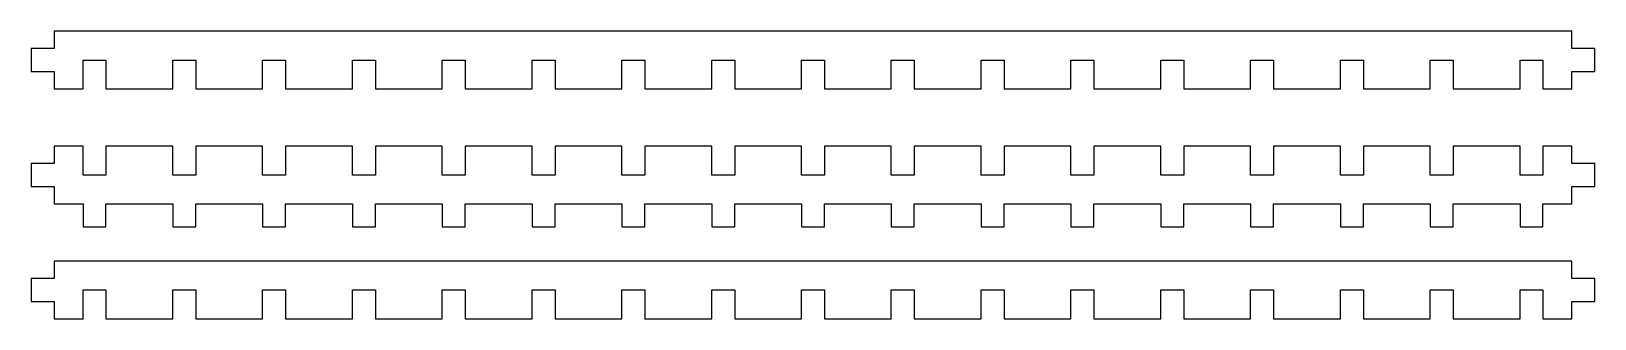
# Model space of a CAD drawing. Header units: metres. Extents: x -282 to 272, y -680 to 554.
# Drawn here: x -282 to -10, y -56 to -6 of the extents above; entities that cross this region are included whole.
import ezdxf

# ---------------------------------------------------------------- set-up
doc = ezdxf.new("R2010")
doc.units = ezdxf.units.M

msp = doc.modelspace()

# ---------------------------------------------------------------- linework, layer by layer
for p, q in [((-14, -6), (-278, -6)), ((-278, -6), (-278, -9)), ((-14, -9), (-14, -6)), ((-278, -9), (-282, -9)), ((-282, -9), (-282, -13)), ((-10, -9), (-14, -9)), ((-10, -13), (-10, -9)), ((-282, -13), (-278, -13)), ((-278, -13), (-278, -16)), ((-273, -11), (-269, -11)), ((-273, -16), (-273, -11)), ((-269, -11), (-269, -16)), ((-257.375, -16), (-257.375, -11)), ((-257.375, -11), (-253.375, -11)), ((-253.375, -11), (-253.375, -16)), ((-241.75, -16), (-241.75, -11)), ((-241.75, -11), (-237.75, -11)), ((-237.75, -11), (-237.75, -16)), ((-226.125, -16), (-226.125, -11)), ((-226.125, -11), (-222.125, -11)), ((-222.125, -11), (-222.125, -16)), ((-210.5, -16), (-210.5, -11)), ((-210.5, -11), (-206.5, -11)), ((-206.5, -11), (-206.5, -16)), ((-194.875, -16), (-194.875, -11)), ((-194.875, -11), (-190.875, -11)), ((-190.875, -11), (-190.875, -16)), ((-179.25, -16), (-179.25, -11)), ((-179.25, -11), (-175.25, -11)), ((-175.25, -11), (-175.25, -16)), ((-163.625, -16), (-163.625, -11)), ((-163.625, -11), (-159.625, -11)), ((-159.625, -11), (-159.625, -16)), ((-148, -16), (-148, -11)), ((-148, -11), (-144, -11)), ((-144, -11), (-144, -16)), ((-132.375, -16), (-132.375, -11)), ((-132.375, -11), (-128.375, -11)), ((-128.375, -11), (-128.375, -16)), ((-116.75, -16), (-116.75, -11)), ((-116.75, -11), (-112.75, -11)), ((-112.75, -11), (-112.75, -16)), ((-101.125, -16), (-101.125, -11)), ((-101.125, -11), (-97.125, -11)), ((-97.125, -11), (-97.125, -16)), ((-85.5, -16), (-85.5, -11)), ((-85.5, -11), (-81.5, -11)), ((-81.5, -11), (-81.5, -16)), ((-69.875, -16), (-69.875, -11)), ((-69.875, -11), (-65.875, -11)), ((-65.875, -11), (-65.875, -16)), ((-54.25, -16), (-54.25, -11)), ((-54.25, -11), (-50.25, -11)), ((-50.25, -11), (-50.25, -16)), ((-38.625, -16), (-38.625, -11)), ((-38.625, -11), (-34.625, -11)), ((-34.625, -11), (-34.625, -16)), ((-23, -16), (-23, -11)), ((-23, -11), (-19, -11)), ((-19, -11), (-19, -16)), ((-14, -16), (-14, -13)), ((-14, -13), (-10, -13)), ((-278, -16), (-273, -16)), ((-269, -16), (-257.375, -16)), ((-253.375, -16), (-241.75, -16)), ((-237.75, -16), (-226.125, -16)), ((-222.125, -16), (-210.5, -16)), ((-206.5, -16), (-194.875, -16)), ((-190.875, -16), (-179.25, -16)), ((-175.25, -16), (-163.625, -16)), ((-159.625, -16), (-148, -16)), ((-144, -16), (-132.375, -16)), ((-128.375, -16), (-116.75, -16)), ((-112.75, -16), (-101.125, -16)), ((-97.125, -16), (-85.5, -16)), ((-81.5, -16), (-69.875, -16)), ((-65.875, -16), (-54.25, -16)), ((-50.25, -16), (-38.625, -16)), ((-34.625, -16), (-23, -16)), ((-19, -16), (-14, -16)), ((-273, -26), (-278, -26)), ((-278, -26), (-278, -29)), ((-273, -31), (-273, -26)), ((-257.375, -26), (-269, -26)), ((-269, -26), (-269, -31)), ((-257.375, -31), (-257.375, -26)), ((-241.75, -26), (-253.375, -26)), ((-253.375, -26), (-253.375, -31)), ((-241.75, -31), (-241.75, -26)), ((-226.125, -26), (-237.75, -26)), ((-237.75, -26), (-237.75, -31)), ((-226.125, -31), (-226.125, -26)), ((-210.5, -26), (-222.125, -26)), ((-222.125, -26), (-222.125, -31)), ((-210.5, -31), (-210.5, -26)), ((-194.875, -26), (-206.5, -26)), ((-206.5, -26), (-206.5, -31)), ((-194.875, -31), (-194.875, -26)), ((-179.25, -26), (-190.875, -26)), ((-190.875, -26), (-190.875, -31)), ((-179.25, -31), (-179.25, -26)), ((-163.625, -26), (-175.25, -26)), ((-175.25, -26), (-175.25, -31)), ((-163.625, -31), (-163.625, -26)), ((-148, -26), (-159.625, -26)), ((-159.625, -26), (-159.625, -31)), ((-148, -31), (-148, -26)), ((-132.375, -26), (-144, -26)), ((-144, -26), (-144, -31)), ((-132.375, -31), (-132.375, -26)), ((-116.75, -26), (-128.375, -26)), ((-128.375, -26), (-128.375, -31)), ((-116.75, -31), (-116.75, -26)), ((-101.125, -26), (-112.75, -26)), ((-112.75, -26), (-112.75, -31)), ((-101.125, -31), (-101.125, -26)), ((-85.5, -26), (-97.125, -26)), ((-97.125, -26), (-97.125, -31)), ((-85.5, -31), (-85.5, -26)), ((-69.875, -26), (-81.5, -26)), ((-81.5, -26), (-81.5, -31)), ((-69.875, -31), (-69.875, -26)), ((-54.25, -26), (-65.875, -26)), ((-65.875, -26), (-65.875, -31)), ((-54.25, -31), (-54.25, -26)), ((-38.625, -26), (-50.25, -26)), ((-50.25, -26), (-50.25, -31)), ((-38.625, -31), (-38.625, -26)), ((-23, -26), (-34.625, -26)), ((-34.625, -26), (-34.625, -31)), ((-23, -31), (-23, -26)), ((-14, -26), (-19, -26)), ((-19, -26), (-19, -31)), ((-14, -29), (-14, -26)), ((-278, -29), (-282, -29)), ((-282, -29), (-282, -33)), ((-10, -29), (-14, -29)), ((-10, -33), (-10, -29)), ((-269, -31), (-273, -31)), ((-253.375, -31), (-257.375, -31)), ((-237.75, -31), (-241.75, -31)), ((-222.125, -31), (-226.125, -31)), ((-206.5, -31), (-210.5, -31)), ((-190.875, -31), (-194.875, -31)), ((-175.25, -31), (-179.25, -31)), ((-159.625, -31), (-163.625, -31)), ((-144, -31), (-148, -31)), ((-128.375, -31), (-132.375, -31)), ((-112.75, -31), (-116.75, -31)), ((-97.125, -31), (-101.125, -31)), ((-81.5, -31), (-85.5, -31)), ((-65.875, -31), (-69.875, -31)), ((-50.25, -31), (-54.25, -31)), ((-34.625, -31), (-38.625, -31)), ((-19, -31), (-23, -31)), ((-282, -33), (-278, -33)), ((-278, -33), (-278, -36)), ((-14, -36), (-14, -33)), ((-14, -33), (-10, -33)), ((-278, -36), (-273, -36)), ((-273, -36), (-273, -40)), ((-269, -36), (-257.375, -36)), ((-269, -40), (-269, -36)), ((-257.375, -36), (-257.375, -40)), ((-253.375, -40), (-253.375, -36)), ((-253.375, -36), (-241.75, -36)), ((-241.75, -36), (-241.75, -40)), ((-237.75, -40), (-237.75, -36)), ((-237.75, -36), (-226.125, -36)), ((-226.125, -36), (-226.125, -40)), ((-222.125, -40), (-222.125, -36)), ((-222.125, -36), (-210.5, -36)), ((-210.5, -36), (-210.5, -40)), ((-206.5, -40), (-206.5, -36)), ((-206.5, -36), (-194.875, -36)), ((-194.875, -36), (-194.875, -40)), ((-190.875, -40), (-190.875, -36)), ((-190.875, -36), (-179.25, -36)), ((-179.25, -36), (-179.25, -40)), ((-175.25, -40), (-175.25, -36)), ((-175.25, -36), (-163.625, -36)), ((-163.625, -36), (-163.625, -40)), ((-159.625, -40), (-159.625, -36)), ((-159.625, -36), (-148, -36)), ((-148, -36), (-148, -40)), ((-144, -40), (-144, -36)), ((-144, -36), (-132.375, -36)), ((-132.375, -36), (-132.375, -40)), ((-128.375, -40), (-128.375, -36)), ((-128.375, -36), (-116.75, -36)), ((-116.75, -36), (-116.75, -40)), ((-112.75, -40), (-112.75, -36)), ((-112.75, -36), (-101.125, -36)), ((-101.125, -36), (-101.125, -40)), ((-97.125, -40), (-97.125, -36)), ((-97.125, -36), (-85.5, -36)), ((-85.5, -36), (-85.5, -40)), ((-81.5, -40), (-81.5, -36)), ((-81.5, -36), (-69.875, -36)), ((-69.875, -36), (-69.875, -40)), ((-65.875, -40), (-65.875, -36)), ((-65.875, -36), (-54.25, -36)), ((-54.25, -36), (-54.25, -40)), ((-50.25, -40), (-50.25, -36)), ((-50.25, -36), (-38.625, -36)), ((-38.625, -36), (-38.625, -40)), ((-34.625, -40), (-34.625, -36)), ((-34.625, -36), (-23, -36)), ((-23, -36), (-23, -40)), ((-19, -40), (-19, -36)), ((-19, -36), (-14, -36)), ((-273, -40), (-269, -40)), ((-257.375, -40), (-253.375, -40)), ((-241.75, -40), (-237.75, -40)), ((-226.125, -40), (-222.125, -40)), ((-210.5, -40), (-206.5, -40)), ((-194.875, -40), (-190.875, -40)), ((-179.25, -40), (-175.25, -40)), ((-163.625, -40), (-159.625, -40)), ((-148, -40), (-144, -40)), ((-132.375, -40), (-128.375, -40)), ((-116.75, -40), (-112.75, -40)), ((-101.125, -40), (-97.125, -40)), ((-85.5, -40), (-81.5, -40)), ((-69.875, -40), (-65.875, -40)), ((-54.25, -40), (-50.25, -40)), ((-38.625, -40), (-34.625, -40)), ((-23, -40), (-19, -40)), ((-14, -46), (-278, -46)), ((-278, -46), (-278, -49)), ((-14, -49), (-14, -46)), ((-278, -49), (-282, -49)), ((-282, -49), (-282, -53)), ((-273, -51), (-269, -51)), ((-273, -56), (-273, -51)), ((-269, -51), (-269, -56)), ((-257.375, -56), (-257.375, -51)), ((-257.375, -51), (-253.375, -51)), ((-253.375, -51), (-253.375, -56)), ((-241.75, -56), (-241.75, -51)), ((-241.75, -51), (-237.75, -51)), ((-237.75, -51), (-237.75, -56)), ((-226.125, -56), (-226.125, -51)), ((-226.125, -51), (-222.125, -51)), ((-222.125, -51), (-222.125, -56)), ((-210.5, -56), (-210.5, -51)), ((-210.5, -51), (-206.5, -51)), ((-206.5, -51), (-206.5, -56)), ((-194.875, -56), (-194.875, -51)), ((-194.875, -51), (-190.875, -51)), ((-190.875, -51), (-190.875, -56)), ((-179.25, -56), (-179.25, -51)), ((-179.25, -51), (-175.25, -51)), ((-175.25, -51), (-175.25, -56)), ((-163.625, -56), (-163.625, -51)), ((-163.625, -51), (-159.625, -51)), ((-159.625, -51), (-159.625, -56)), ((-148, -56), (-148, -51)), ((-148, -51), (-144, -51)), ((-144, -51), (-144, -56)), ((-132.375, -56), (-132.375, -51)), ((-132.375, -51), (-128.375, -51)), ((-128.375, -51), (-128.375, -56)), ((-116.75, -56), (-116.75, -51)), ((-116.75, -51), (-112.75, -51)), ((-112.75, -51), (-112.75, -56)), ((-101.125, -56), (-101.125, -51)), ((-101.125, -51), (-97.125, -51)), ((-97.125, -51), (-97.125, -56)), ((-85.5, -56), (-85.5, -51)), ((-85.5, -51), (-81.5, -51)), ((-81.5, -51), (-81.5, -56)), ((-69.875, -56), (-69.875, -51)), ((-69.875, -51), (-65.875, -51)), ((-65.875, -51), (-65.875, -56)), ((-54.25, -56), (-54.25, -51)), ((-54.25, -51), (-50.25, -51)), ((-50.25, -51), (-50.25, -56)), ((-38.625, -56), (-38.625, -51)), ((-38.625, -51), (-34.625, -51)), ((-34.625, -51), (-34.625, -56)), ((-23, -56), (-23, -51)), ((-23, -51), (-19, -51)), ((-19, -51), (-19, -56)), ((-10, -49), (-14, -49)), ((-10, -53), (-10, -49)), ((-282, -53), (-278, -53)), ((-278, -53), (-278, -56)), ((-14, -56), (-14, -53)), ((-14, -53), (-10, -53)), ((-278, -56), (-273, -56)), ((-269, -56), (-257.375, -56)), ((-253.375, -56), (-241.75, -56)), ((-237.75, -56), (-226.125, -56)), ((-222.125, -56), (-210.5, -56)), ((-206.5, -56), (-194.875, -56)), ((-190.875, -56), (-179.25, -56)), ((-175.25, -56), (-163.625, -56)), ((-159.625, -56), (-148, -56)), ((-144, -56), (-132.375, -56)), ((-128.375, -56), (-116.75, -56)), ((-112.75, -56), (-101.125, -56)), ((-97.125, -56), (-85.5, -56)), ((-81.5, -56), (-69.875, -56)), ((-65.875, -56), (-54.25, -56)), ((-50.25, -56), (-38.625, -56)), ((-34.625, -56), (-23, -56)), ((-19, -56), (-14, -56))]:
    msp.add_line(p, q)

doc.saveas('drawing.dxf')
